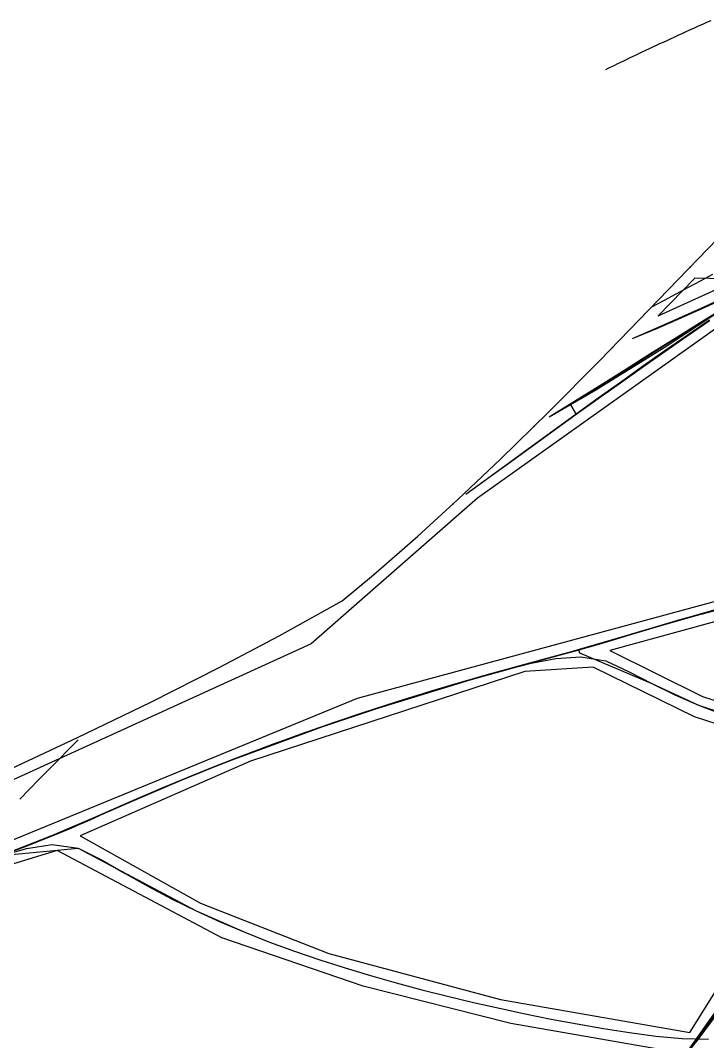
# Model space of a CAD drawing. Header units: metres. Extents: x 465982 to 489928, y 209046 to 231790.
# Drawn here: x 481878 to 484344, y 226952 to 230618 of the extents above; entities that cross this region are included whole.
import ezdxf

# ---------------------------------------------------------------- set-up
doc = ezdxf.new("R2010")
doc.units = ezdxf.units.M
for name, color, linetype in [('ANCHORS_INSIDE', 30, 'CONTINUOUS'), ('CELL', 1, 'CONTINUOUS'), ('GREEN_CORRIDOR_EDGES', 3, 'CONTINUOUS'), ('RAILWAY', 7, 'CONTINUOUS'), ('WOOL_PARCELS', 32, 'CONTINUOUS'), ('WOOL_ROADS_L1', 30, 'CONTINUOUS'), ('WOOL_ROADS_L2', 94, 'CONTINUOUS'), ('WOOL_THREADS', 8, 'CONTINUOUS')]:
    doc.layers.add(name, color=color, linetype=linetype)

msp = doc.modelspace()

# ---------------------------------------------------------------- linework, layer by layer
at = {"layer": 'ANCHORS_INSIDE'}
for p in [(484281.128, 229732.032), (484002.58, 229443.846), (483720.053, 229159.578), (483430.569, 228882.407)]:
    msp.add_point(p, dxfattribs=at)
at = {"layer": 'CELL'}
msp.add_lwpolyline([(481847.74, 227933.35), (482082.67, 228043.21), (482345.33, 228170.27), (482591.29, 228294.49), (482806.2, 228408.22), (483032.7, 228534.49), (483144.88, 228627.7), (483303.45, 228766.46), (483447.16, 228897.54), (483600.24, 229042.35), (483774.03, 229212.39), (483956.76, 229396.44), (484520.02, 229979.19)], dxfattribs=at)
at = {"layer": 'GREEN_CORRIDOR_EDGES'}
msp.add_lwpolyline([(483978.996, 230441.708), (483989.571, 230446.929), (484000.115, 230452.126), (484010.647, 230457.265), (484021.288, 230462.414), (484031.933, 230467.528), (484042.584, 230472.626), (484053.28, 230477.731), (484063.954, 230482.797), (484074.678, 230487.859), (484085.403, 230492.887), (484096.857, 230498.304), (484109.484, 230504.356), (484122.094, 230510.371), (484134.8, 230516.368), (484147.54, 230522.321), (484160.253, 230528.245), (484172.931, 230534.129), (484185.587, 230539.992), (484198.322, 230545.842), (484211.089, 230551.668), (484223.844, 230557.462), (484238.095, 230564.059), (484252.75, 230570.872), (484267.45, 230577.648), (484282.182, 230584.37), (484296.915, 230591.039), (484311.697, 230597.71), (484326.464, 230604.352), (484341.23, 230610.97), (484356.006, 230617.537)], dxfattribs=at)
at = {"layer": 'RAILWAY'}
for points in [[(484143.57, 229588.88), (484186.98, 229612.69), (484230.75, 229636.5), (484274.86, 229659.96), (484318.63, 229683.07), (484362.74, 229706.18)], [(481875.48, 227822.44), (481910.49, 227857.8), (481945.5, 227893.51), (481980.16, 227928.88), (482015.18, 227964.59), (482050.19, 227999.96), (482085.2, 228035.32)]]:
    msp.add_lwpolyline(points, dxfattribs=at)
at = {"layer": 'WOOL_PARCELS'}
for points in [[(484166.84, 229557.014), (484456.377, 229688.979), (484297.567, 229692.265)], [(480154.317, 227117.404), (481133.57, 227381.903), (483087.913, 228184.577), (484549.729, 228580.527), (484739.394, 228736.948), (484836.724, 228982.351), (484609.403, 229679.626), (483518.447, 228902.165), (482921.637, 228379.915)], [(484529.328, 228125.151), (484587.77, 228109.972), (484593.041, 228369.546), (484603.724, 228523.037), (483992.427, 228355.476), (484326.006, 228191.098)], [(484279.912, 226985.049), (484437.595, 227237.13), (484530.112, 227478.709), (484585.106, 228024.097), (484296.237, 228117.79), (483933.637, 228296.469), (483688.208, 228280.441), (482703.265, 227958.546), (482092.399, 227690.637), (482524.109, 227449.001), (482984.314, 227268.344), (483600.824, 227103.013)], [(483834.782, 226346.571), (484220.82, 226915.216), (483637.395, 227016.563), (483108.174, 227150.34), (482600.166, 227324.262), (482009.53, 227637.505), (481761.915, 227562.843), (481195.715, 227331.869), (481690.115, 226976.202), (482257.978, 226698.381)]]:
    msp.add_lwpolyline(points, close=True, dxfattribs=at)
at = {"layer": 'WOOL_ROADS_L1'}
for points in [[(480034.999, 227045.168), (480896.589, 227275.344), (481032.488, 227316.64), (481226.65, 227386.638), (481545.815, 227516.997), (481997.086, 227693.859), (482509.054, 227912.47), (482637.951, 227963.536), (482962.542, 228082.822), (483160.041, 228149.261), (483491.69, 228251.025), (483826.967, 228343.245), (484499.099, 228540.194), (484624.411, 228598.424), (484777.578, 228736.308)], [(481061.714, 222099.2), (481429.162, 222500.35), (481571.738, 222658.328), (481783.936, 222911.082), (481983.307, 223170.11), (482309.838, 223605.63), (482758.87, 224223.116), (482957.182, 224485.097), (483091.953, 224656.328), (483236.881, 224953.579), (483311.462, 225161.482), (483433.296, 225469.541), (483523.504, 225670.635), (483671.837, 225964.697), (483778.19, 226156.247), (483949.208, 226436.846), (484069.357, 226620.172), (484383.112, 227071.078), (484507.913, 227303.72), (484535.196, 227363.325), (484547.875, 227362.894), (484564.325, 227391.335)]]:
    msp.add_lwpolyline(points, dxfattribs=at)
at = {"layer": 'WOOL_ROADS_L2'}
for points in [[(484512.41, 229655.394), (484187.861, 229442.47), (483942.356, 229290.23), (483852.312, 229238.06)], [(483852.312, 229238.06), (483872.397, 229203.394), (483475.974, 228915.395)], [(483852.312, 229238.06), (483775.667, 229193.654)], [(483880.541, 228358.944), (483883.955, 228347.292), (484143.859, 228236.866), (484310.598, 228159.171), (484572.512, 228073.168)], [(481808.238, 227619.846), (482085.384, 227645.696), (482507.925, 227420.982), (482683.108, 227344.195)]]:
    msp.add_lwpolyline(points, dxfattribs=at)
at = {"layer": 'WOOL_THREADS'}
for points in [[(484442.296, 229639.198), (484319.816, 229583.374), (484196.695, 229528.306), (484072.989, 229474.136)], [(484419.784, 229626.758), (484333.993, 229587.172), (484247.75, 229548.604), (484160.867, 229510.916), (484072.989, 229474.136)], [(484406.736, 229587.45), (484316.688, 229531.53), (484226.824, 229475.417), (484137.033, 229419.032), (484047.022, 229362.423), (483956.808, 229305.96), (483866.463, 229249.753), (483775.667, 229193.654)], [(484380.136, 229609.614), (484278.382, 229563.516), (484176.139, 229518.316), (484072.989, 229474.136)], [(484378.276, 229609.161), (484277.095, 229563.378), (484175.461, 229518.341), (484072.989, 229474.136)], [(484377.196, 229568.431), (484276.988, 229505.987), (484177.199, 229443.458), (484077.243, 229380.794), (483976.961, 229318.248), (483876.507, 229255.896), (483775.667, 229193.654)], [(484347.48, 229550.282), (484265.91, 229499.147), (484184.624, 229447.701), (484103.217, 229396.041), (484021.643, 229344.706), (483939.908, 229293.812), (483858.009, 229243.48), (483775.667, 229193.654)], [(484347.098, 229549.838), (484265.587, 229498.801), (484184.329, 229447.481), (484102.935, 229395.952), (484021.392, 229344.713), (483939.709, 229293.872), (483857.891, 229243.54), (483775.667, 229193.654)], [(484350.644, 229541.138), (484270.066, 229486.499), (484190.047, 229430.99), (484110.325, 229374.807), (484030.724, 229318.323), (483951.32, 229261.505), (483872.194, 229204.298), (483793.06, 229146.696), (483713.843, 229088.9), (483634.622, 229031.109), (483555.397, 228973.322), (483475.974, 228915.395)], [(484350.251, 229539.916), (484269.858, 229485.278), (484189.956, 229429.829), (484110.307, 229373.739), (484030.76, 229317.355), (483951.388, 229260.647), (483872.268, 229203.575), (483793.121, 229146.123), (483713.886, 229088.479), (483634.65, 229030.832), (483555.411, 228973.185), (483475.974, 228915.395)], [(484350.017, 229538.86), (484269.768, 229484.224), (484189.956, 229428.823), (484110.358, 229372.813), (484030.849, 229316.512), (483951.496, 229259.9), (483872.372, 229202.945), (483793.206, 229145.622), (483713.949, 229088.108), (483634.691, 229030.588), (483555.431, 228973.063), (483475.974, 228915.395)], [(484349.535, 229537.864), (484269.453, 229483.238), (484189.756, 229427.888), (484110.235, 229371.952), (484030.786, 229315.731), (483951.475, 229259.211), (483872.37, 229202.363), (483793.208, 229145.158), (483713.951, 229087.765), (483634.692, 229030.36), (483555.431, 228972.95), (483475.974, 228915.395)], [(484299.603, 226946.942), (484359.807, 227029.461), (484416.037, 227114.667), (484467.134, 227202.817), (484508.95, 227295.412), (484540.47, 227391.823), (484564.536, 227490.067), (484581.841, 227589.701), (484593.867, 227690.356), (484603.627, 227791.514), (484612.999, 227892.659), (484620.279, 227993.842), (484626.071, 228095.15), (484630.99, 228196.565), (484635.187, 228298.058), (484639.238, 228399.644), (484647.101, 228501.19), (484677.361, 228596.606), (484730.827, 228680.826), (484789.73, 228761.279), (484841.496, 228846.467), (484868.713, 228942.474), (484857.884, 229043.41)], [(481804.51, 227618.071), (481901.258, 227655.169), (481997.546, 227693.279), (482093.036, 227733.733), (482188.048, 227775.803), (482282.861, 227817.642), (482377.941, 227858.623), (482473.361, 227898.439), (482569.267, 227937.1), (482665.58, 227974.64), (482762.513, 228011.244), (482859.716, 228046.806), (482957.434, 228081.429), (483055.411, 228115.038), (483153.693, 228147.657), (483252.23, 228179.226), (483351.13, 228209.799), (483450.251, 228239.362), (483549.623, 228267.933), (483649.353, 228295.68), (483749.199, 228322.814), (483848.765, 228349.783), (483948.122, 228377.601), (484047.215, 228406.99), (484146.274, 228436.96), (484245.733, 228465.822), (484345.503, 228493.17)], [(481813.03, 227621.39), (481915.93, 227661.057), (482018.553, 227702.063), (482120.118, 227745.38), (482221.01, 227790.128), (482322.281, 227834.543), (482424.227, 227877.9), (482526.835, 227919.985), (482629.942, 227960.771), (482733.622, 228000.314), (482837.847, 228038.741), (482942.378, 228076.022), (483047.238, 228112.156), (483152.422, 228147.147), (483257.862, 228180.922), (483363.622, 228213.519), (483469.631, 228244.904), (483576.134, 228275.203), (483682.682, 228304.457), (483789.111, 228333.171), (483895.41, 228362.455), (484001.046, 228393.439), (484106.239, 228425.303), (484211.725, 228456.246), (484317.609, 228485.644), (484423.549, 228514.352)], [(481816.589, 227622.868), (481879.271, 227646.78), (481941.566, 227670.881), (482003.904, 227695.57), (482065.961, 227721.514), (482127.712, 227748.565), (482189.359, 227776.246), (482250.909, 227803.627), (482312.737, 227830.631), (482374.769, 227857.245), (482436.847, 227883.314), (482498.985, 227908.809), (482561.412, 227933.868), (482623.897, 227958.442), (482686.719, 227982.635), (482749.739, 228006.394), (482812.931, 228029.739), (482876.397, 228052.69), (482940.092, 228075.249), (483003.899, 228097.379), (483067.845, 228119.069), (483132.173, 228140.415), (483196.761, 228161.39), (483261.451, 228181.924), (483326.263, 228202.027), (483391.289, 228221.717), (483456.694, 228241.049), (483522.201, 228259.984), (483587.812, 228278.526), (483653.31, 228296.656), (483718.888, 228314.522), (483784.819, 228332.327), (483850.613, 228350.233), (483916.404, 228368.44), (483981.841, 228387.409), (484047.241, 228407.098), (484112.696, 228427.087), (484178.189, 228446.7), (484243.833, 228465.87), (484309.515, 228484.677), (484375.246, 228503.314)], [(481816.992, 227623.011), (481884.944, 227648.992), (481952.396, 227675.236), (482019.373, 227701.985), (482085.693, 227730.112), (482151.545, 227759.604), (482217.498, 227789.069), (482283.668, 227818.202), (482349.982, 227846.861), (482416.628, 227875.014), (482483.441, 227902.584), (482550.48, 227929.632), (482617.787, 227956.178), (482685.355, 227982.218), (482753.195, 228007.777), (482821.258, 228032.884), (482889.603, 228057.543), (482958.057, 228081.68), (483026.617, 228105.312), (483095.346, 228128.439), (483164.339, 228151.099), (483233.588, 228173.317), (483302.973, 228195.02), (483372.788, 228216.309), (483442.674, 228237.107), (483512.672, 228257.436), (483582.487, 228277.214), (483652.124, 228296.458), (483721.946, 228315.26), (483792.252, 228333.976), (483862.532, 228352.968), (483932.579, 228372.894), (484002.256, 228393.766), (484071.652, 228415.122), (484141.229, 228436.097), (484211.058, 228456.609), (484280.975, 228476.627), (484351.248, 228496.285)], [(481826.449, 227626.62), (481897.301, 227653.423), (481967.858, 227680.716), (482037.816, 227709.441), (482107.106, 227739.639), (482176.004, 227770.562), (482245.208, 227801.33), (482314.534, 227831.583), (482384.199, 227861.343), (482454.115, 227890.528), (482524.235, 227919.112), (482594.484, 227947.064), (482665.015, 227974.432), (482735.981, 228001.341), (482807.244, 228027.764), (482878.738, 228053.631), (482950.582, 228079.02), (483022.574, 228103.88), (483094.806, 228128.211), (483167.294, 228152.02), (483239.968, 228175.292), (483312.811, 228198.012), (483386.04, 228220.248), (483459.512, 228241.965), (483533.142, 228263.161), (483606.895, 228283.868), (483680.599, 228304.123), (483754.152, 228324.045), (483827.525, 228343.709), (483900.794, 228363.684), (483973.778, 228384.74), (484046.581, 228406.74), (484119.386, 228429.113), (484192.536, 228450.983), (484265.874, 228472.214), (484339.433, 228492.868), (484413.052, 228513.024)], [(481832.549, 227628.884), (481912.517, 227659.308), (481992.278, 227690.527), (482071.284, 227723.749), (482149.695, 227758.747), (482228.124, 227793.756), (482307.04, 227828.356), (482386.298, 227862.26), (482465.955, 227895.439), (482545.867, 227927.828), (482626.173, 227959.483), (482706.827, 227990.407), (482787.779, 228020.647), (482868.814, 228050.15), (482950.004, 228078.927), (483031.38, 228106.993), (483113.157, 228134.396), (483195.381, 228161.173), (483277.741, 228187.239), (483360.221, 228212.612), (483442.672, 228237.233), (483525.315, 228261.142), (483608.277, 228284.358), (483691.291, 228306.973), (483774.335, 228329.312), (483857.208, 228351.923), (483939.927, 228375.146), (484022.353, 228399.683), (484104.541, 228424.895), (484186.871, 228449.526), (484269.546, 228473.354), (484352.493, 228496.505)], [(481833.508, 227629.333), (481907.662, 227657.557), (481981.595, 227686.349), (482054.862, 227716.632), (482127.725, 227748.444), (482200.389, 227781.091), (482272.992, 227813.358), (482345.474, 227844.901), (482418.192, 227875.73), (482491.216, 227905.806), (482564.717, 227935.313), (482638.458, 227964.225), (482712.333, 227992.509), (482786.377, 228020.147), (482860.62, 228047.186), (482935.259, 228073.728), (483010.089, 228099.702), (483085.23, 228125.134), (483160.319, 228149.894), (483235.552, 228174.056), (483311.022, 228197.621), (483386.831, 228220.648), (483462.93, 228243.094), (483539.223, 228264.976), (483615.881, 228286.387), (483692.726, 228307.356), (483769.642, 228328.122), (483846.736, 228349.18), (483923.66, 228370.7), (484000.273, 228393.313), (484076.494, 228416.545), (484152.829, 228439.483), (484229.341, 228461.8), (484305.99, 228483.451), (484382.766, 228504.597)], [(481834.778, 227629.786), (481911.789, 227659.147), (481988.596, 227689.231), (482064.721, 227721.011), (482140.383, 227754.162), (482215.587, 227788.139), (482291.069, 227821.487), (482366.795, 227854.08), (482442.849, 227886.013), (482519.173, 227917.201), (482595.776, 227947.66), (482672.61, 227977.433), (482749.689, 228006.57), (482827.014, 228035.091), (482904.583, 228062.981), (482982.334, 228090.225), (483060.221, 228116.795), (483138.371, 228142.773), (483216.682, 228168.12), (483295.185, 228192.815), (483373.91, 228216.865), (483452.791, 228240.276), (483531.82, 228263.025), (483611.066, 228285.166), (483690.449, 228306.77), (483769.84, 228328.09), (483849.404, 228349.748), (483928.859, 228371.969), (484007.836, 228395.408), (484086.558, 228419.58), (484165.476, 228443.36), (484244.823, 228466.464), (484324.284, 228488.652), (484403.921, 228509.823)], [(481838.929, 227631.48), (481932.049, 227667.508), (482024.895, 227704.759), (482116.939, 227744.088), (482208.359, 227784.688), (482299.638, 227824.873), (482391.537, 227864.27), (482483.966, 227902.635), (482576.845, 227939.983), (482670.088, 227976.304), (482763.719, 228011.629), (482857.639, 228045.987), (482951.972, 228079.455), (483046.637, 228112.009), (483141.533, 228143.632), (483236.614, 228174.274), (483332.077, 228203.97), (483427.918, 228232.747), (483523.977, 228260.596), (483620.358, 228287.587), (483717.143, 228313.983), (483814.241, 228340.267), (483911.013, 228367.084), (484007.24, 228395.357), (484103.184, 228424.381), (484199.235, 228452.746), (484295.448, 228479.913), (484391.951, 228506.1)], [(481855.104, 227637.773), (481944.625, 227672.462), (482033.863, 227708.36), (482122.265, 227746.289), (482210.188, 227785.425), (482298.044, 227824.162), (482386.452, 227862.111), (482475.358, 227899.131), (482564.756, 227935.194), (482654.537, 227970.292), (482744.566, 228004.474), (482834.833, 228037.772), (482925.212, 228070.141), (483016.014, 228101.671), (483107.239, 228132.371), (483198.764, 228162.214), (483290.6, 228191.221), (483382.576, 228219.307), (483474.785, 228246.488), (483567.501, 228272.914), (483660.676, 228298.718), (483753.833, 228324.051), (483846.752, 228349.306), (483939.432, 228375.236), (484031.787, 228402.54), (484124.051, 228430.501), (484216.458, 228457.719), (484309.182, 228483.899), (484402.091, 228509.394)], [(481857.876, 227638.834), (481962.786, 227679.816), (482066.869, 227722.564), (482170.08, 227767.874), (482273.238, 227813.493), (482376.402, 227858.125), (482479.931, 227901.363), (482583.988, 227943.231), (482688.608, 227983.796), (482793.794, 228023.147), (482899.369, 228061.32), (483005.324, 228098.32), (483111.736, 228134.153), (483218.713, 228168.853), (483326.125, 228202.4), (483433.983, 228234.757), (483542.086, 228265.836), (483650.708, 228295.927), (483759.535, 228325.307), (483868.305, 228354.789), (483976.84, 228386.056), (484085.067, 228418.734), (484193.514, 228450.746), (484302.375, 228481.455), (484411.327, 228511.665)], [(481859.527, 227639.511), (481959.257, 227678.437), (482058.1, 227718.897), (482156.088, 227761.781), (482253.974, 227805.047), (482352.267, 227847.683), (482451.016, 227889.215), (482550.227, 227929.522), (482649.953, 227968.667), (482749.849, 228006.602), (482850.172, 228043.443), (482950.871, 228079.239), (483051.914, 228113.969), (483153.243, 228147.641), (483254.831, 228180.206), (483356.688, 228211.703), (483458.623, 228241.999), (483560.965, 228271.163), (483663.908, 228299.43), (483766.811, 228326.971), (483869.732, 228354.968), (483972.482, 228384.706), (484074.873, 228415.846), (484177.407, 228446.402), (484280.343, 228475.542), (484383.853, 228503.43)], [(481868.237, 227642.457), (481932.853, 227667.376), (481997.492, 227692.866), (482061.775, 227719.652), (482125.56, 227747.581), (482189.123, 227776.171), (482252.585, 227804.434), (482316.315, 227832.258), (482380.314, 227859.659), (482444.477, 227886.553), (482508.876, 227912.909), (482573.33, 227938.689), (482637.792, 227963.947), (482702.308, 227988.695), (482766.98, 228012.957), (482831.875, 228036.797), (482897.018, 228060.217), (482962.408, 228083.209), (483028.046, 228105.798), (483093.882, 228127.95), (483159.911, 228149.662), (483226.025, 228170.929), (483292.393, 228191.785), (483358.834, 228212.151), (483425.22, 228232.022), (483491.577, 228251.417), (483558.006, 228270.351), (483624.874, 228288.95), (483692.212, 228307.32), (483759.593, 228325.519), (483826.967, 228343.616), (483894.232, 228361.987), (483961.136, 228381.259), (484028.139, 228401.421), (484095.098, 228421.97), (484162.126, 228442.116), (484229.392, 228461.8), (484296.741, 228481.045), (484364.239, 228500.058)], [(481868.435, 227642.671), (481954.835, 227676.492), (482040.714, 227711.295), (482125.929, 227747.914), (482210.756, 227785.651), (482295.52, 227823.026), (482380.71, 227859.652), (482466.239, 227895.385), (482552.098, 227930.154), (482638.43, 227964.07), (482724.974, 227997.128), (482811.802, 228029.366), (482899.006, 228060.806), (482986.538, 228091.461), (483074.303, 228121.314), (483162.307, 228150.344), (483250.597, 228178.587), (483339.211, 228206.082), (483427.93, 228232.743), (483516.831, 228258.568), (483605.781, 228283.552), (483694.726, 228307.801), (483783.753, 228331.657), (483872.662, 228355.744), (483961.526, 228381.204), (484050.422, 228407.852), (484139.347, 228434.897), (484228.55, 228461.189), (484317.925, 228486.565), (484407.352, 228511.355)], [(481841.006, 227632.376), (481925.073, 227664.885), (482008.761, 227698.252), (482091.901, 227733.435), (482174.742, 227770.013), (482257.752, 227806.564), (482341.104, 227842.633), (482424.653, 227877.916), (482508.656, 227912.419), (482592.841, 227946.013), (482677.316, 227978.771), (482762.164, 228010.78), (482847.177, 228041.985), (482932.334, 228072.387), (483017.739, 228102), (483103.487, 228130.856), (483189.562, 228158.987), (483275.89, 228186.386), (483362.291, 228213.015), (483448.739, 228238.869), (483535.342, 228263.835), (483622.336, 228287.685), (483710.062, 228309.83), (483798.829, 228327.207), (483889.164, 228333.106), (483978.974, 228318.621), (484062.164, 228279.317), (484143.859, 228236.866), (484226.404, 228196.19), (484310.598, 228159.171), (484396.641, 228126.706)], [(481808.871, 227618.214), (481899.022, 227645.397), (481992.046, 227658.931), (482085.384, 227645.696), (482170.798, 227602.565), (482253.951, 227554.995), (482337.536, 227508.211), (482422.121, 227463.352), (482507.925, 227420.982), (482594.982, 227381.338), (482683.108, 227344.195), (482772.11, 227309.257), (482861.864, 227276.373), (482952.261, 227245.425), (483043.2, 227216.247), (483134.599, 227188.675), (483226.382, 227162.576), (483318.495, 227137.874), (483410.9, 227114.516), (483503.552, 227092.422), (483596.419, 227071.478), (483689.491, 227051.602), (483782.747, 227032.795), (483876.18, 227015.132), (483969.828, 226998.865), (484063.714, 226984.303), (484157.846, 226971.654), (484252.255, 226962.7), (484346.705, 226960.927)], [(484273.961, 226913.398), (484336.079, 226999.696), (484396.566, 227087.206)], [(484273.967, 226912.344), (484341.187, 227004.832), (484405.691, 227099.421)], [(484254.874, 226892.653), (484318.418, 226982.225), (484381.113, 227072.431)], [(484242.74, 226870.232), (484304.356, 226953.535), (484365.765, 227036.966)], [(484295.891, 226941.138), (484364.739, 227036.091)], [(484302.238, 226949.371), (484368.277, 227038.36)]]:
    msp.add_lwpolyline(points, dxfattribs=at)

doc.saveas('drawing.dxf')
